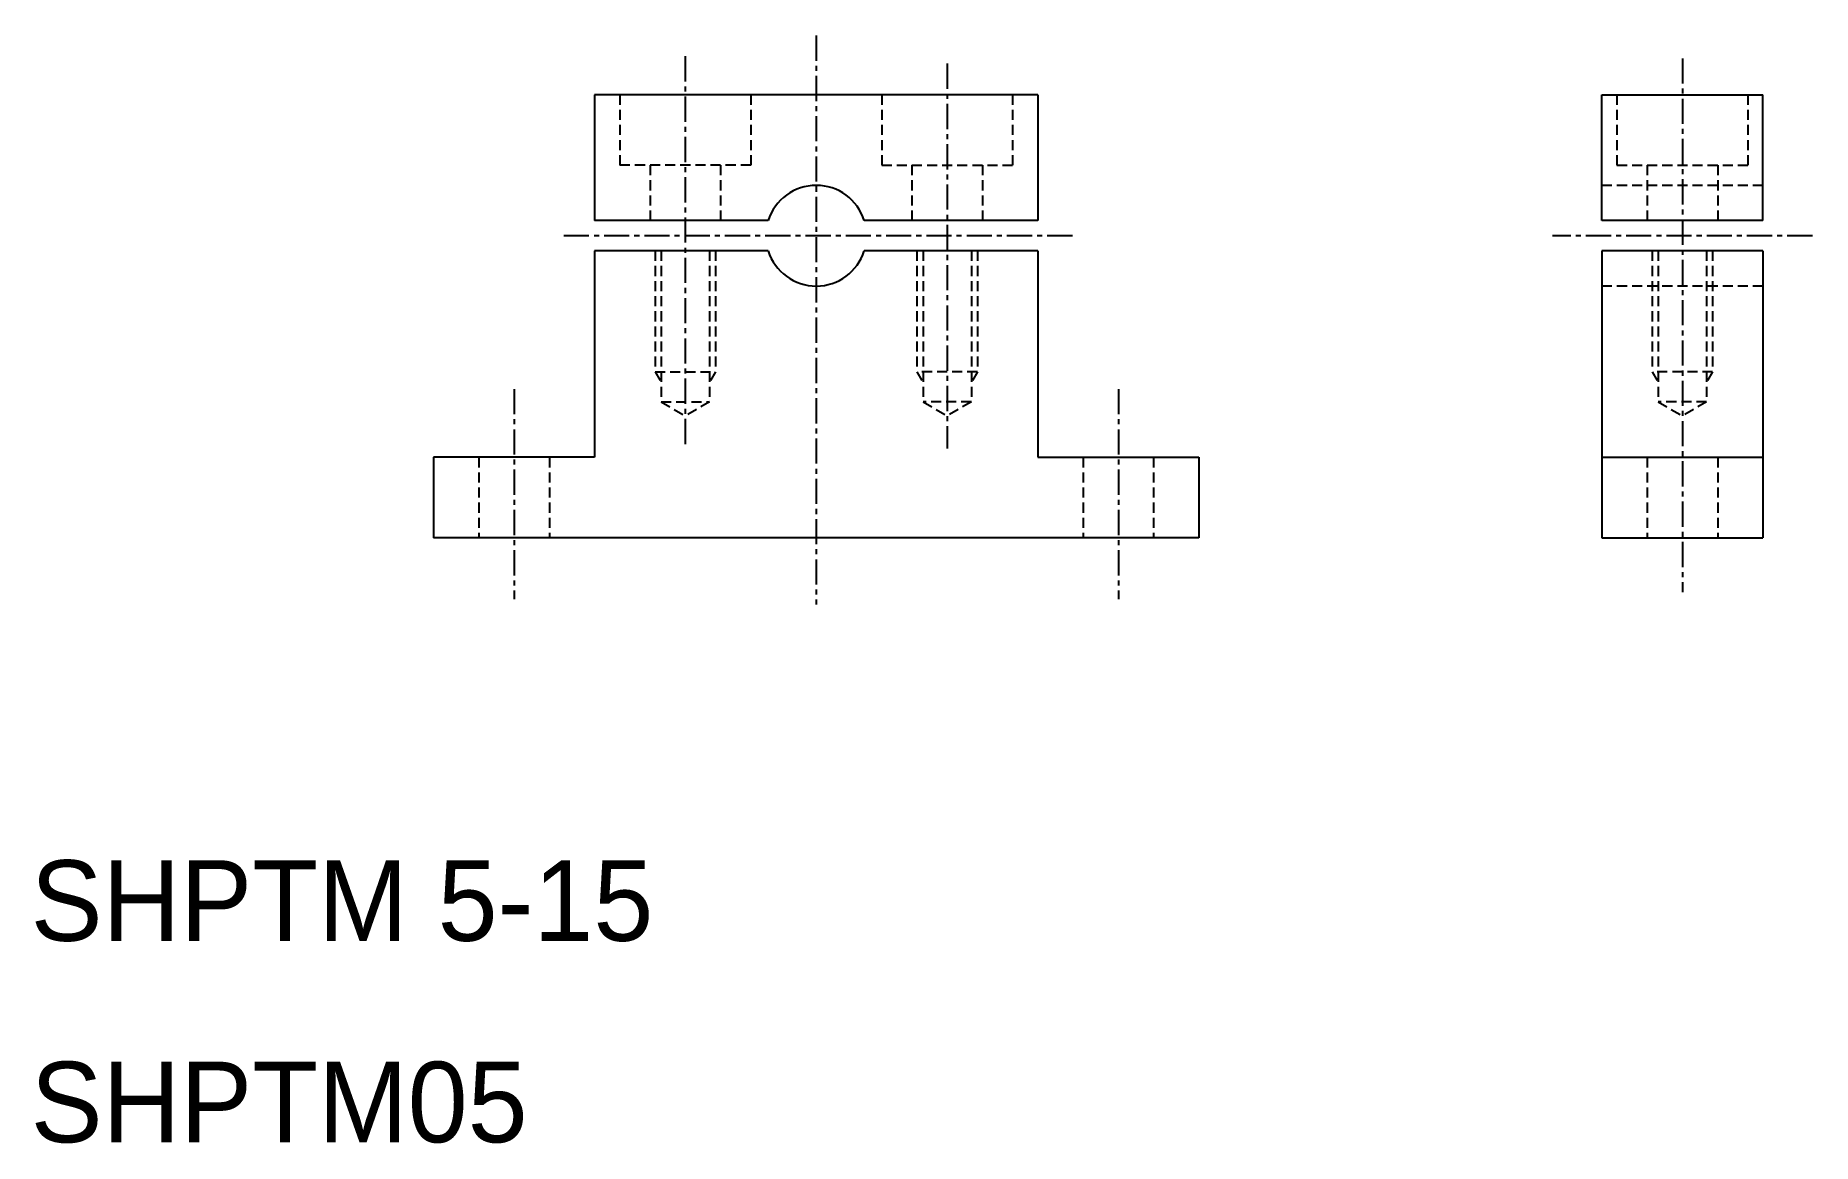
# Model space of a CAD drawing. Extents: x 10.2 to 98.5, y 9.9 to 64.9.
import ezdxf

# ---------------------------------------------------------------- set-up
doc = ezdxf.new("R2010")
doc.units = 0
doc.linetypes.add('CENTER', pattern=[2, 1.25, -0.25, 0.25, -0.25])
doc.linetypes.add('DASHED', pattern=[0.75, 0.5, -0.25])
doc.layers.get('0').update_dxf_attribs({"linetype": 'CONTINUOUS'})
doc.layers.add('CENTER', color=1, linetype='CENTER')

msp = doc.modelspace()

# ---------------------------------------------------------------- linework, layer by layer
at = {"color": 7, "linetype": 'CONTINUOUS'}
for p, q in [((60, 62), (38, 62)), ((38, 62), (38, 55.75)), ((60, 62), (60, 55.75)), ((88, 62), (96, 62)), ((88, 55.75), (88, 62)), ((96, 55.75), (96, 62)), ((46.615, 55.75), (38, 55.75)), ((60, 55.75), (51.385, 55.75)), ((96, 55.75), (88, 55.75)), ((38, 54.25), (38, 44)), ((46.615, 54.25), (38, 54.25)), ((60, 54.25), (51.385, 54.25)), ((60, 54.25), (60, 44)), ((88, 54.25), (88, 40)), ((96, 54.25), (88, 54.25)), ((96, 54.25), (96, 40)), ((30, 44), (30, 40)), ((38, 44), (30, 44)), ((60, 44), (68, 44)), ((68, 44), (68, 40)), ((88, 44), (96, 44)), ((68, 40), (30, 40)), ((49, 40), (49, 40)), ((58.5, 40), (58.5, 40)), ((88, 40), (96, 40))]:
    msp.add_line(p, q, dxfattribs=at)
at = {"color": 3, "linetype": 'DASHED'}
for p, q in [((39.25, 62), (39.25, 58.5)), ((45.75, 62), (45.75, 58.5)), ((52.25, 62), (52.25, 58.5)), ((58.75, 62), (58.75, 58.5)), ((88.75, 62), (88.75, 58.5)), ((95.25, 62), (95.25, 58.5)), ((45.75, 58.5), (39.25, 58.5)), ((40.75, 58.5), (40.75, 55.75)), ((44.25, 58.5), (44.25, 55.75)), ((52.25, 58.5), (58.75, 58.5)), ((53.75, 58.5), (53.75, 55.75)), ((57.25, 58.5), (57.25, 55.75)), ((88.75, 58.5), (95.25, 58.5)), ((90.25, 58.5), (90.25, 55.75)), ((93.75, 58.5), (93.75, 55.75)), ((96, 57.5), (88, 57.5)), ((41, 54.25), (41, 48.25)), ((41.3, 54.25), (41.3, 46.75)), ((43.7, 54.25), (43.7, 46.75)), ((44, 54.25), (44, 48.25)), ((54, 54.25), (54, 48.25)), ((54.3, 54.25), (54.3, 46.75)), ((56.7, 54.25), (56.7, 46.75)), ((57, 54.25), (57, 48.25)), ((90.5, 54.25), (90.5, 48.25)), ((90.8, 54.25), (90.8, 46.75)), ((93.2, 54.25), (93.2, 46.75)), ((93.5, 54.25), (93.5, 48.25)), ((96, 52.5), (88, 52.5)), ((41, 48.25), (44, 48.25)), ((41, 48.25), (41.3, 47.73)), ((44, 48.25), (43.7, 47.73)), ((57, 48.25), (54, 48.25)), ((54, 48.25), (54.3, 47.73)), ((57, 48.25), (56.7, 47.73)), ((93.5, 48.25), (90.5, 48.25)), ((90.5, 48.25), (90.8, 47.73)), ((93.5, 48.25), (93.2, 47.73)), ((41.3, 46.75), (43.7, 46.75)), ((41.3, 46.75), (42.5, 46.057)), ((43.7, 46.75), (42.5, 46.057)), ((56.7, 46.75), (54.3, 46.75)), ((54.3, 46.75), (55.5, 46.057)), ((56.7, 46.75), (55.5, 46.057)), ((93.2, 46.75), (90.8, 46.75)), ((90.8, 46.75), (92, 46.057)), ((93.2, 46.75), (92, 46.057)), ((32.25, 44), (32.25, 40)), ((35.75, 44), (35.75, 40)), ((62.25, 44), (62.25, 40)), ((65.75, 44), (65.75, 40)), ((90.25, 44), (90.25, 40)), ((93.75, 44), (93.75, 40))]:
    msp.add_line(p, q, dxfattribs=at)
at = {"color": 7, "linetype": 'CONTINUOUS'}
for start, end in [(17.4576, 162.5424), (197.4576, 342.5424)]:
    msp.add_arc((49, 55), 2.5, start, end, dxfattribs=at)
at = {"layer": 'CENTER', "color": 1, "linetype": 'CENTER'}
for p, q in [((49, 64.936), (49, 36.687)), ((42.5, 63.905), (42.5, 44.433)), ((55.5, 63.543), (55.5, 44.433)), ((92, 63.802), (92, 37.313)), ((61.718, 55), (36.282, 55)), ((98.456, 55), (85.544, 55)), ((34, 47.389), (34, 36.955)), ((64, 47.389), (64, 36.955))]:
    msp.add_line(p, q, dxfattribs=at)

# ---------------------------------------------------------------- texts
at = {"color": 7, "linetype": 'CONTINUOUS'}
for s, p in [('SHPTM 5-15', (10, 20)), ('SHPTM05', (10, 10))]:
    msp.add_text(s, height=4, dxfattribs=at).set_placement(p)

doc.saveas('drawing.dxf')
